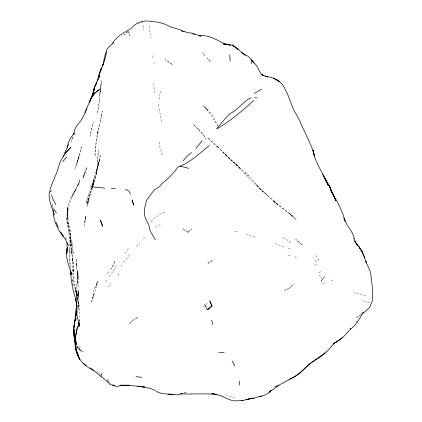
<?xml version="1.0" encoding="UTF-8"?>
<svg xmlns="http://www.w3.org/2000/svg" width="422" height="422" viewBox="0 0 422 422"><rect width="100%" height="100%" fill="white"/><g stroke="black" fill="none" stroke-linecap="round" stroke-linejoin="round"><path stroke-width="0.32" stroke-dasharray="2.11 1.58" d="M70.295 267.595C68.807 253.543 71.276 239.232 67.23 225.443C66.708 216.043 66.882 206.078 70.732 197.306L75.591 190.095L73.196 194.046L79.679 182.035L71.83 197.164L73.09 194.273L70.442 200.877L69.234 205.076L67.32 214.608L67.678 207.714L67.889 216.887L67.409 212.514L69.034 226.598L68.491 222.964L70.521 236.425L69.778 257.462L70.216 266.651M70.516 241.563L70.527 239.416L70.448 245.752L70.463 244.95M79.299 321.158L79.304 319.865L79.22 321.226M76.35 297.304L76.414 289.824L76.377 296.608L76.224 292.293L77.337 281.084L76.825 285.53L77.706 275.265L77.126 282.492L77.643 270.238L78.244 277.233L77.379 271.188L78.023 275.239M72.547 258.396L73.117 262.964L73.138 272.322L73.085 268.413C72.521 281.469 77.516 293.791 78.508 306.667L77.833 300.464C78.745 302.97 78.07 316.88 78.55 304.225L77.98 291.185L78.265 297.705L78.64 280.488L76.229 265.369L76.087 258.739L76.335 266.024L76.007 263.381L76.873 269.431M66.992 217.203L67.003 220.405L67.267 212.398L67.008 223.945M73.154 271.198L73.117 262.964L71.993 254.229L70.648 236.811L67.546 221.091L72.953 261.767L72.7 257.863C71.751 270.565 73.386 283.167 76.851 295.416L75.802 290.7M159.658 142.145L159.727 146.555L162.634 156.24M158.778 106.37L158.888 102.451M79.484 348.857L79.584 345.829M67.019 219.356L67.267 212.398M76.83 318.114L76.757 319.348L77.084 317.275M69.677 251.538L69.862 248.853M79.209 321.3C80.824 309.679 78.086 298.254 74.942 287.155L77.026 296.054M100.135 90.772L99.381 98.537L101.523 80.512L99.898 93.731L100.193 90.071M159.363 99.312L160.007 94.032M78.334 293.068L78.001 296.961L78.619 289.835M77.031 299.979L77.221 298.164L76.989 300.2M101.633 115.976L102.282 111.213L100.341 121.336L101.633 115.976L101.554 116.388M100.246 89.459L101.09 83.551M77.959 326.127L78.313 324.228M88.82 198.424L87.328 206.395L88.82 198.424L95.472 177.382L97.535 168.325M98.331 164.564L99.708 159.432L97.255 168.009L97.967 166.115L94.27 177.404L91.743 189.357L92.418 186.229M94.27 177.404L92.386 187.015L93.879 180.785L91.796 189.241L92.571 186.065M87.401 202.887L87.723 201.31L87.085 204.422L88.852 198.34M92.555 185.606L93.637 180.6M92.729 185.432L93.658 181.618M153.972 63.764L154.241 62.693M92.756 124.047L90.007 136.206L93.568 120.961M99.365 124.675L95.863 142.436L94.903 156.451L96.19 143.438L98.083 130.556L97.624 134.222L98.563 128.415L100.563 120.249M90.361 193.888L87.887 202.454L92.75 185.29M84.716 173.3L82.923 178.564L86.906 166.933L83.255 177.615L86.104 169.159M91.347 186.018L87.212 199.031L86.283 203.705L89.322 193.893L92.334 187.004M72.547 137.287L71.033 141.597L72.959 136.86M92.872 185.564L95.673 177.382L97.45 165.334L96.258 173.832L97.028 169.106L94.781 177.746L92.054 184.683M118.007 275.402L119.542 271.721M150.005 25.958C148.697 29.709 150.459 33.639 151.213 37.352M160.281 93.051L161.642 90.166M116.345 265.528L114.172 269.806L108.111 277.829M94.549 288.511L97.719 282.002L96.089 285.13M75.422 190.053L76.371 188.286M152.479 57.36L154.099 54.464M105.3 281.907L106.333 280.345M121.198 266.472L122.19 264.979M108.28 287.234L111.06 283.236M123.904 262.363L130.34 253.738M124.901 253.327L128.478 248.511M321.337 280.625L324.982 276.035L321.337 280.625L322.276 283.663L325.752 283.584M107.241 273.751L109.541 270.971M143.475 238.741L144.472 237.612M355.767 322.345L356.965 320.989M136.522 246.48L140.02 242.613M127.623 31.661L124.501 34.878L127.813 31.719M150.981 221.824L154.726 218.037L159.5 214.582L165.614 211.543M203.003 307.047L207.249 303.133M188.012 232.364L191.904 228.845L187.727 231.915L182.32 228.355L188.012 232.364L187.727 231.915M361.01 314.517L356.231 317.777L360.826 314.701M155.259 227.558L160.629 224.288M137.561 24.101L142.984 22.092M318.805 272.396L321.944 271.488M184.324 393.009L185.538 392.697L186.651 392.961M322.693 278.989L322.06 279.132L320.746 276.531L317.845 274.316M184.367 392.961L185.538 392.697M287.82 248.352L291.328 248.336M365.768 295.416L362.029 294.862L354.084 292.641M369.872 302.521L366.127 301.957L362.092 300.707M288.221 255.004L291.992 255.632M314.464 264.694L318.235 265.332M235.054 231.177L238.868 231.905M255.083 237.138L251.153 236.13L246.865 234.252M169.349 393.22L170.499 393.568M283.769 247.044L275.318 243.599M234.643 398.136L226.224 394.765M330.79 279.886L334.382 281.532M282.677 237.454L288.637 241.057L291.191 243.547M315.297 260.49L318.573 262.394M294.693 256.597L297.811 258.633M108.997 382.416L110.506 383.524M238.905 166.674L236.009 164.459L240.957 169.122L234.906 162.998L223.159 152.295L226.973 155.934L217.029 145.975C229.726 160.877 246.717 171.411 258.507 187.141L256.138 184.414L262.173 190.818L276.938 203.821L272.786 200.461C280.171 207.471 289.281 212.393 296.265 219.851L289.84 213.769L293.696 217.372M236.979 165.213L232.237 161.299L237.269 165.841L245.599 174.945L260.817 189.752L263.143 191.667L258.865 187.837L278.23 204.939L274.395 201.874L281.31 206.996L292.077 215.874L289.84 213.769M249.07 176.449L245.198 172.862L246.432 174.022M225.786 155.148L231.947 161.025L225.57 154.906M96.849 370.906L100.594 374.514M263.85 191.852L267.617 195.528M76.556 346.895L81.166 351.526L76.63 344.152L76.15 342.121L77.917 347.427L76.63 344.152L75.828 339.515M218.016 126.289L210.04 113.813L204.913 106.671L207.872 110.337L202.966 105.743L212.219 114.204L217.794 125.703M354.095 239.949L352.866 237.955L353.52 239.037M316.189 255.415L318.721 260.1L318.246 259.219M66.344 239.311L65.552 236.937L66.196 239.411M128.499 31.17L129.886 35.997L128.657 31.297M161.631 121.742L158.799 106.803M73.117 285.578L72.626 282.677M73.101 285.436L71.946 278.504L72.531 282.081M52.95 207.809L52.349 204.116L52.639 206.97M154.542 92.893L153.634 83.836M75.971 342.036L76.329 344.642L76.06 340.965M71.381 249.55L71.993 254.229M72.521 245.973L72.684 247.334L71.814 239.796M76.498 299.135L76.598 300.353M76.567 299.915L76.255 292.631L76.493 300.016M70.643 268.471L70.732 269.711M143.232 25.309L143.527 29.788M72.769 258.897L72.953 261.767M71.956 253.828L71.677 249.355M77.88 272.95L77.991 279.607M77.574 306.725L77.643 313.419M97.577 160.513L97.466 164.865L98.321 150.385L97.577 160.513M99.36 99.223L98.627 107.652L97.086 113.587L98.627 107.652L99.36 99.223M67.214 214.613L67.151 215.484L67.831 207.355L67.214 214.613M85.502 216.607L85.16 220.885L85.56 215.937L85.502 216.607M85.466 217.077L84.194 225.548L85.466 217.077M78.202 291.75L77.748 295.722L78.202 291.75M96.912 285.736L96.849 286.158C95.541 291.961 92.291 297.025 91.447 302.954L93.9 294.377L92.618 298.011L94.059 289.46L97.915 281.326L96.912 285.736M77.965 294.013L77.194 298.349L77.965 294.013M100.378 155.338L98.574 163.446L100.378 155.338M98.426 163.994L97.44 168.652L99.181 160.777L98.426 163.994M81.652 146.861L77.49 161.594L75.005 168.573L77.906 160.138L81.652 146.861M77.965 159.569L76.841 163.979L79.262 155.665L77.965 159.569M79.916 179.63L77.437 186.292L79.916 179.63M114.911 261.271L113.196 265.696L111.181 269.099L114.911 261.271M208.283 263.033L207.882 263.418L212.952 260.021L208.283 263.033M133.326 319.992L129.106 323.969L133.336 320.008L138.047 317.212L133.326 319.992M293.353 284.57L288.917 288.527L284.043 290.426L289.059 288.363L293.353 284.57M302.542 244.902L301.413 244.459L295.732 239.227L301.54 244.486L302.542 244.902M83.292 351.959L79.953 350.107L76.155 346.462L83.292 351.959M169.496 62.551L165.234 59.771L172.814 64.909L169.496 62.551M218.084 147.468L207.64 137.73L218.084 147.468M198.656 129.143L193.229 124.437L203.035 134.507L206.168 138.801L202.112 133.067L198.656 129.143M210.636 62.113L207.033 58.051L210.636 62.113M203.779 54.048L202.676 52.776L204.992 55.467L203.779 54.048M71.075 243.025L70.194 236.779L70.005 228.951L70.579 238.488L71.845 246.764L70.727 240.925L71.075 243.025M73.09 252.498L72.389 248.489L73.243 254.345L73.09 252.498"/><path stroke-width="0.63" d="M79.283 324.391L79.273 325.684L76.925 315.313L76.619 304.104L77.031 306.578L75.485 298.28L76.124 301.118L72.568 287.63L71.218 279.338L70.558 270.945L71.281 274.073L69.962 269.273C67.504 262.189 65.273 254.788 67.32 247.266M251.654 63.606L251.712 60.193L256.481 65.473L261.033 74.024L263.623 75.728M75.733 316.453L75.237 320.625L76.582 303.909M99.518 77.247L99.576 75.791C96.77 81.588 94.053 87.475 92.909 93.842L93.41 92.138M75.686 316.795L76.171 314.295C74.066 323.284 72.452 333.032 75.285 342.047M74.087 325.489L73.818 330.284L74.346 338.465L73.818 330.284M76.335 310.55L76.509 301.735M76.414 334.145L76.582 332.056M79.141 322.397L78.803 326.918L79.12 322.55M67.304 247.846L66.845 253.29L67.309 247.804M114.842 385.481L110.216 384.685L107.853 382.037L108.058 379.694M113.481 42.627L109.251 46.589L106.697 49.706L105.558 57.16L102.641 65.864M75.828 314.353L76.266 309.722L76.182 310.508M75.491 318.278L76.139 313.061M75.496 318.32L75.749 316.5M75.016 319.971L74.019 326.944L75.016 319.971L74.494 322.403L75.591 317.508M76.635 331.587L77.395 326.718L75.723 336.271C74.203 342.569 75.316 349.231 77.928 355.087C76.055 350.429 74.799 345.491 75.053 340.438L75.306 342.965M103.859 60.721L104.851 55.82L106.186 52.07M67.383 147.711C67.842 142.135 70.564 137.255 74.399 133.31L73.919 134.497M99.94 72.41L103.374 63.627M102.599 65.879L104.229 60.003M73.375 134.813L75.121 128.573L77.184 125.207L81.056 120.507L83.45 116.298L92.423 94.876L91.463 97.883M107.853 382.037L100.927 376.361L101.728 373.533M89.406 102.804C90.688 97.002 94.771 92.186 99.866 89.285L92.687 94.591L95.319 92.471L92.397 96.649M91.273 98.484L94.233 89.316L93.737 91.01M93.731 91.031L94.233 89.316M49.638 191.577C52.059 181.755 57.439 173.02 59.676 163.119M89.475 102.783L90.577 99.26L91.305 98.215M98.732 76.414L99.318 74.594M99.703 73.381L101.449 67.921L100.415 70.643M85.313 112.516L86.826 108.011M100.457 70.485L99.249 73.518L97.382 80.955L99.576 75.791M94.296 88.557L93.779 89.754L94.285 87.08L96.881 82.57L95.33 86.162M68.506 144.572L64.344 153.772L70.991 147.178L66.945 151.567L63.247 156.805M59.76 162.876L63.996 155.006M112.299 43.851C116.208 36.419 124.137 32.594 131.121 28.559C135.43 22.946 142.203 20.193 149.182 21.179C155.945 21.601 162.734 22.682 168.731 26.032C173.627 28.585 179.461 28.659 184.108 31.787M202.185 140.668L195.803 148.649M62.899 161.658L66.818 156.958M183.169 160.65L187.157 156.108L191.562 152.579M253.606 100.541C242.27 110.933 230.444 120.935 217.119 128.752M216.755 128.409C222.531 123.034 225.965 115.401 233.319 111.725C239.691 107.657 243.979 100.942 251.021 97.804M325.046 353.035C319.881 358.558 312.143 360.552 307.068 366.296C301.688 371.481 296.001 376.482 289.054 379.468M362.224 313.43L363.163 312.586C359.307 318.399 356.543 325.262 350.334 329.081L350.803 328.553L343.904 336.308L339.441 339.863L334.277 343.202L327.493 350.993L308.519 364.866L300.754 372.352L296.165 375.865L279.533 384.811L274.595 387.058M211.738 306.14L207.429 309.817L212.055 306.309L209.845 301.044L212.055 306.309M209.243 145.553L196.267 156.356L191.477 159.806L186.455 163.187L178.105 167.101L171.496 174.961L167.339 179.086L162.992 182.768L158.894 187.03L154.236 189.958L146.666 200.017L144.714 207.893L144.345 214.94L146.191 220.189L148.771 224.831L150.005 230.576L155.333 239.722M342.205 337.795L337.769 341.245L333.037 343.988L339.441 339.863M51.521 190.85L49.247 192.58C48.272 200.624 52.281 207.656 54.522 215.051M361.828 313.973L365.341 311.436L369.593 307.538L372.42 300.828L372.753 293.807L372.262 286.823L370.632 272.57L365.742 261.192L366.233 262.41L362.503 252.462L358.842 246.575L362.503 252.462L359.233 247.044L355.625 242.45M278.989 385.344L269.215 392.191L271.172 390.482L267.891 393.515L262.975 395.81L259.846 396.743M261.524 89.132L254.313 93.489M255.162 397.682L261.751 395.841M191.314 393.932C199.696 394.037 208.336 393.468 216.781 394.612L211.775 393.293L220.743 395.699L229.125 399.608L233.424 400.884L242.703 400.631L250.531 398.505M249.966 398.648L245.899 399.718L254.545 398.099L251.132 398.342L253.279 398.183M182.51 393.473L177.055 394.865L164.242 393.779M123.456 385.049L117.327 386.42L113.529 385.729L112.521 384.991M121.721 385.07L119.927 385.318L129.169 385.254M218.717 352.839L224.203 352.254M126.336 385.249L139.154 386.325M168.362 394.301L174.001 394.275M111.408 188.56L115.285 188.55M137.203 386.336L144.556 387.016M223.154 44.368L227.711 44.363L232.453 45.064L242.439 52.819L248.758 56.812L253.617 62.488M120.729 385.249L129.09 385.254M180.278 393.879L191.013 394.106M135.963 376.651L141.977 377.284M104.645 188.08L94.597 187.136L90.498 185.902M138.849 386.33L144.493 387.032M241.447 400.425L242.703 400.631M254.957 97.545L256.945 97.936M313.282 151.166L312.918 150.274L314.691 156.768L313.282 151.166L310.835 145.231L298.449 118.197L293.227 108.96L287.356 93.499L284.739 88.514C281.231 80.576 273.62 77.5 265.602 76.229L267.775 77.031M227.711 44.363L223.249 43.429L224.921 44.073M141.497 386.599L151.05 388.63L155.423 390.719M163.699 393.742L159.041 392.755L156.409 391.299M181.275 30.838L189.172 32.942L191.245 32.937L194.6 34.778M180.168 166.168L188.85 168.331M192.917 33.502L201.004 36.076L198.904 35.844C208.326 34.187 216.834 40.111 224.921 43.999M226.667 44.363L230.755 45.761M267.738 77.004L261.376 74.504L263.586 75.754M273.382 78.065L279.733 81.646L276.547 79.668M94.074 370.627C83.688 366.19 75.686 356.986 75.211 345.296L76.203 349.02M125.714 189.188L128.905 191.155L130.704 194.268M241.136 52.465L245.404 55.688M83.408 363.432L86.236 365.705M90.408 367.799L100.927 376.361M251.712 60.193L254.028 63.047M68.517 245.841L66.243 240.951L63.395 236.526C57.176 228.919 53.246 219.846 53.103 209.971M53.599 208.595L56.453 213.015M63.395 236.526L60.62 232.037L63.448 236.6M354.707 240.951L355.319 241.948M354.828 241.21L357.439 245.551L354.928 240.846L353.457 235.297L350.951 230.591L347.069 224.831L343.925 218.253L345.059 221.228C342.337 210.161 336.513 200.381 330.996 190.554M322.619 174.223L330.036 186.92L331.755 192.258L329.113 185.501L335.907 200.798L331.038 190.665M55.915 204.533L53.309 199.907L51.4 194.716M323.874 176.67L328.385 185.854L324.655 177.81L326.027 180.721C321.379 170.63 314.912 161.441 312.918 150.274M232.089 360.868L234.774 366.101M204.802 304.6L207.218 309.395M56.005 222.31L58.31 227.178M361.654 251.027L364.624 257.515M76.862 351.5L79.747 359.671L76.414 351.067L77.685 354.607L75.944 349.279L75.622 346.119M75.348 342.216L74.968 340.675L75.364 342.606M211.68 320.166L212.693 324.634M75.717 338.903L74.488 332.146L74.42 329.719M75.522 338.782L74.641 331.671M70.87 271.662L71.102 274.849L70.959 272.802M229.8 54.834L230.132 61.327M70.775 271.705L70.88 274.289L70.822 272.907M67.003 242.502L67.198 249.091M239.295 381.145L239.311 385.07M75.322 340.86L75.332 341.593L75.723 336.271L75.322 340.86M232.976 45.434L232.453 45.064L238.066 49.247L232.976 45.434M102.425 225.596L100.589 220.342L102.541 226.345L102.425 225.596M133.447 204.295L132.06 199.912L133.748 205.282L133.447 204.295"/></g></svg>
